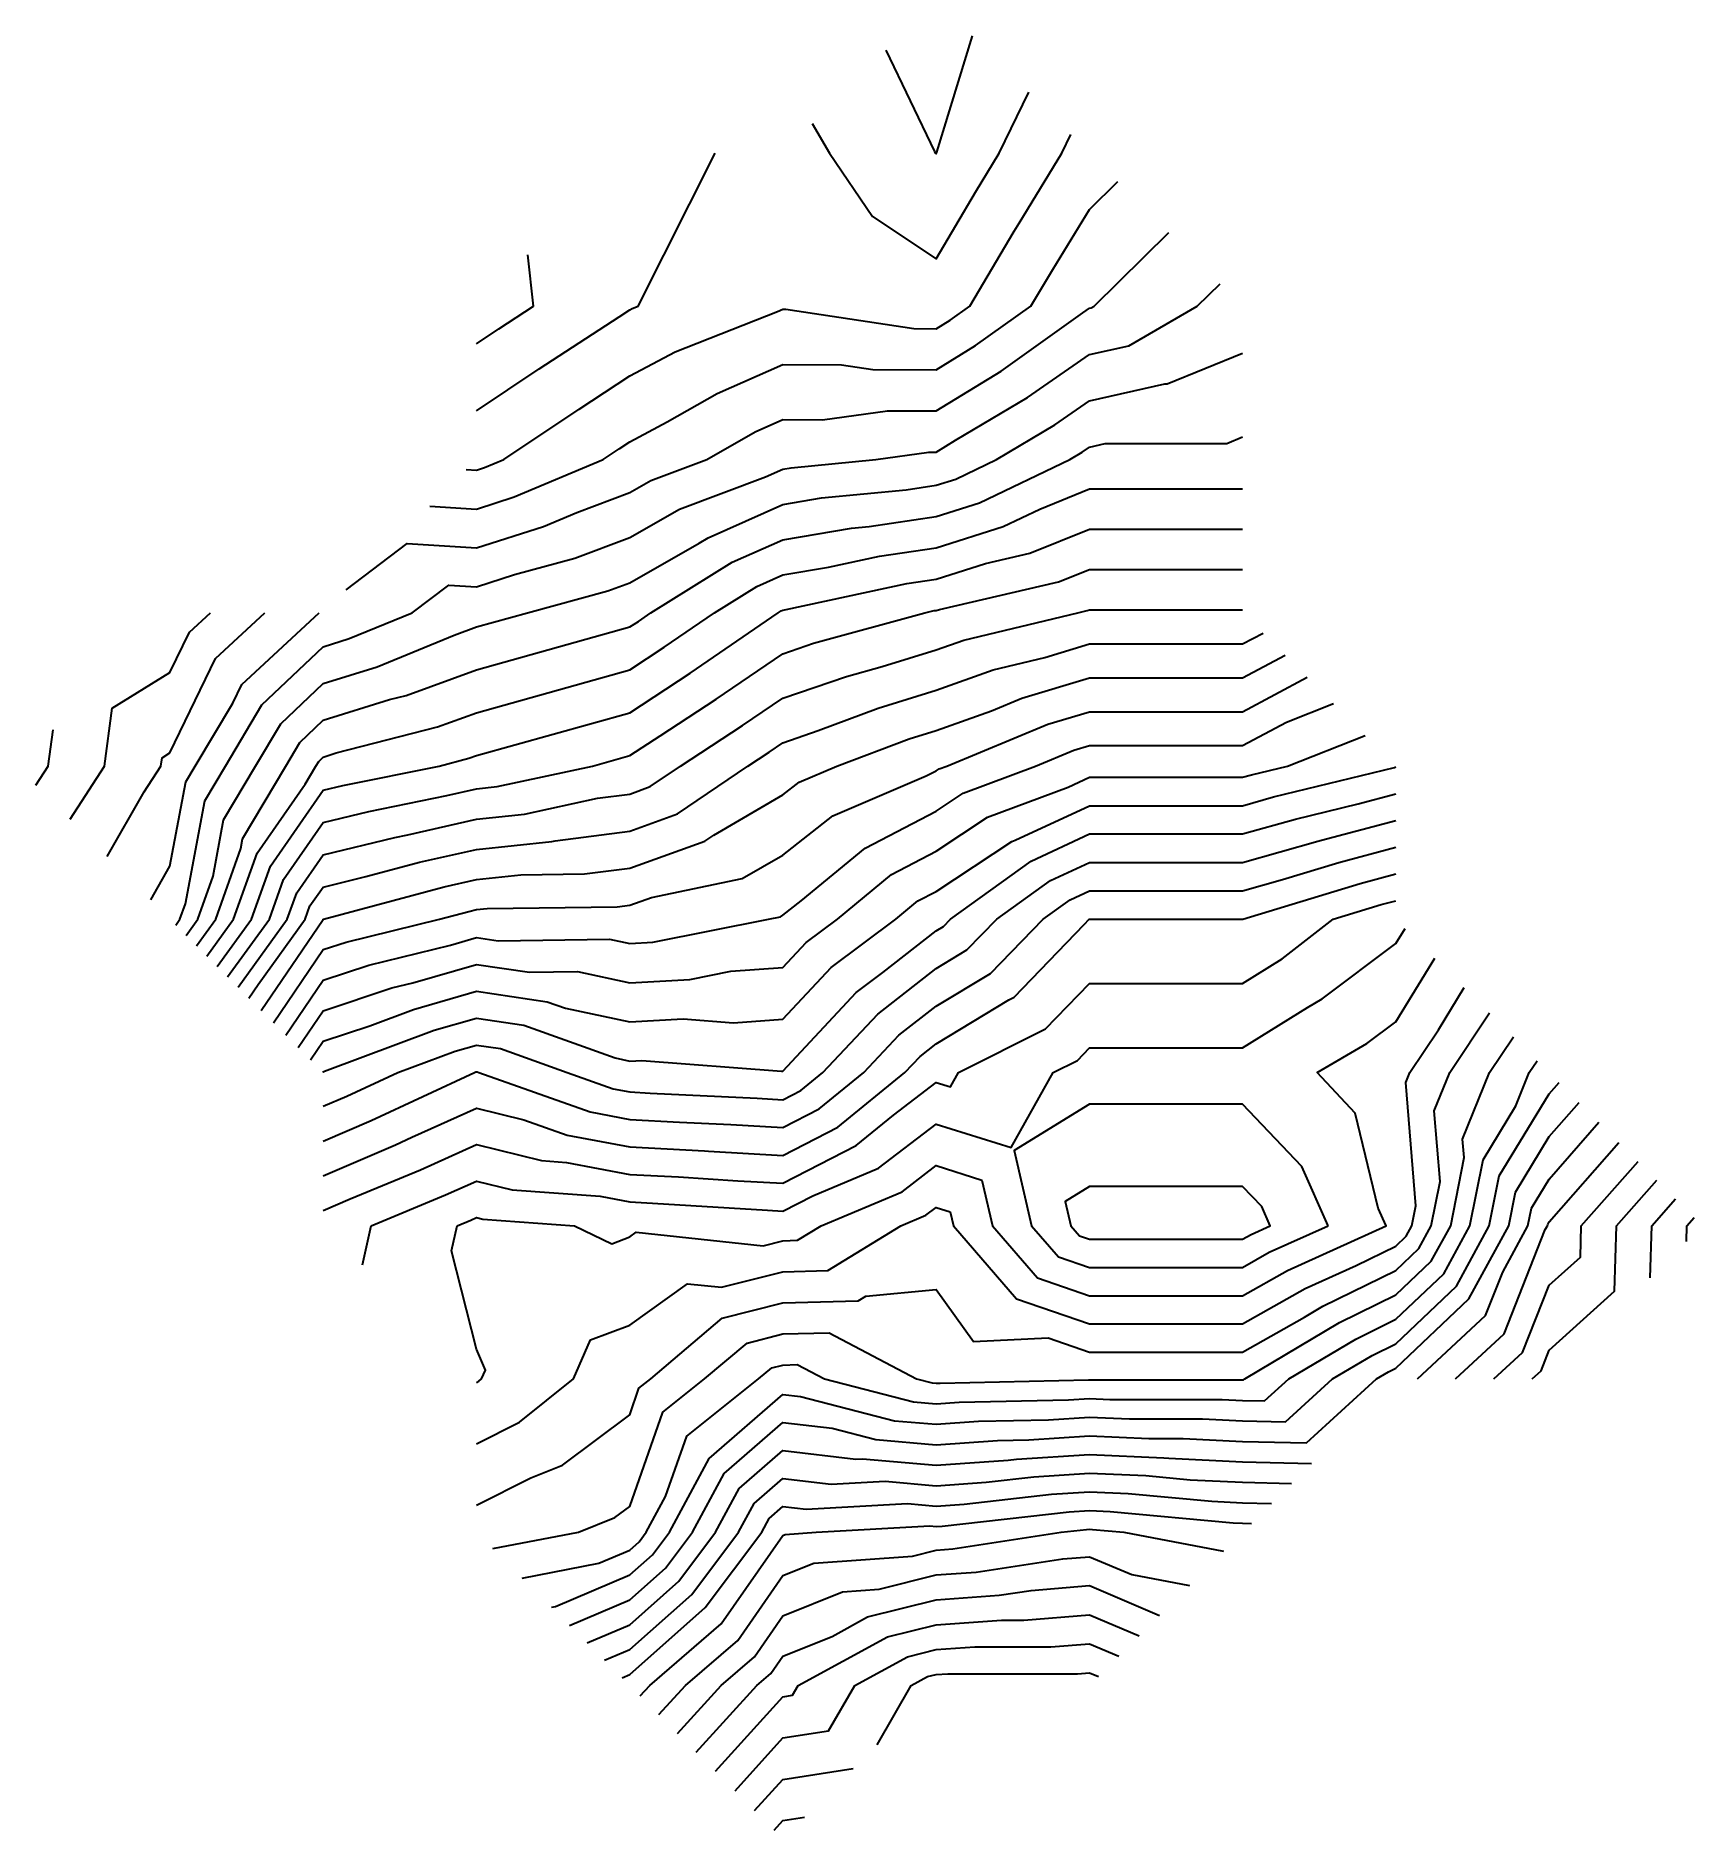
# Model space of a CAD drawing. Header units: inches. Extents: x 91.87194 to 91.87297, y 25.5562 to 25.55731.
import ezdxf

# ---------------------------------------------------------------- set-up
doc = ezdxf.new("R2010")
doc.units = ezdxf.units.IN
doc.header["$MEASUREMENT"] = 0
doc.layers.add('Contour_cartode1', color=7, linetype='Continuous', lineweight=30, true_color=0x8e00ab)

msp = doc.modelspace()

# ---------------------------------------------------------------- linework, layer by layer
at = {"layer": 'Contour_cartode1'}
for points, elevation in [([(91.8724675, 25.5573015), (91.8724976, 25.5572388), (91.8724982, 25.5572378), (91.8724984, 25.5572376), (91.8724986, 25.5572374), (91.8724988, 25.5572377), (91.8724988, 25.5572378), (91.8724991, 25.5572383), (91.872521, 25.5573102)], 1571), ([(91.872422, 25.557256), (91.8724327, 25.5572378), (91.8724593, 25.5571986), (91.8724986, 25.5571724), (91.8725229, 25.5572136), (91.8725376, 25.5572378), (91.8725558, 25.5572754)], 1572), ([(91.872208, 25.5570421), (91.8722143, 25.5570417), (91.8722193, 25.5570433), (91.8722312, 25.5570483), (91.8722778, 25.5570795), (91.8723091, 25.5571), (91.8723372, 25.5571149), (91.8724005, 25.5571397), (91.8724038, 25.5571412), (91.8724057, 25.5571412), (91.8724847, 25.5571292), (91.8724986, 25.5571291), (91.8725072, 25.5571344), (91.8725194, 25.5571431), (91.8725469, 25.5571895), (91.8725499, 25.5571944), (91.8725763, 25.5572378), (91.8725819, 25.5572493)], 1573), ([(91.8722143, 25.5570783), (91.8722531, 25.5571043), (91.8723026, 25.5571366), (91.8723091, 25.5571408), (91.8723105, 25.5571416), (91.8723142, 25.5571431), (91.872362, 25.5572378)], 1572), ([(91.8721855, 25.5570195), (91.8722143, 25.5570176), (91.8722375, 25.5570251), (91.8722926, 25.5570483), (91.8723025, 25.5570549), (91.8723091, 25.5570592), (91.8723322, 25.5570715), (91.8723631, 25.5570891), (91.8724038, 25.5571071), (91.87244, 25.5571068), (91.8724594, 25.5571039), (91.8724986, 25.5571037), (91.872523, 25.5571187), (91.8725572, 25.5571431), (91.8725707, 25.5571657), (91.8725934, 25.5572028), (91.872611, 25.5572202)], 1574), ([(91.8721336, 25.5569676), (91.8721715, 25.5569963), (91.8722143, 25.5569936), (91.8722557, 25.5570069), (91.8722764, 25.5570156), (91.8723091, 25.5570279), (91.8723221, 25.5570353), (91.8723567, 25.5570483), (91.8723867, 25.5570654), (91.8724038, 25.557073), (91.8724283, 25.5570728), (91.8724685, 25.5570784), (91.8724986, 25.5570783), (91.8725387, 25.557103), (91.8725892, 25.5571389), (91.8725934, 25.5571418), (91.8725944, 25.557142), (91.8725963, 25.5571431), (91.8726425, 25.5571887)], 1575), ([(91.8722143, 25.5571199), (91.8722282, 25.5571291), (91.8722495, 25.5571431), (91.872246, 25.5571748)], 1571), ([(91.8720283, 25.5567604), (91.8720309, 25.556764), (91.8720343, 25.5567735), (91.8720462, 25.5568372), (91.872059, 25.5568587), (91.8720816, 25.5568966), (91.8721195, 25.5569325), (91.8721356, 25.5569375), (91.8721746, 25.5569535), (91.8721972, 25.5569706), (91.8722143, 25.5569695), (91.8722379, 25.5569772), (91.8722752, 25.5569873), (91.8723091, 25.557), (91.8723399, 25.5570175), (91.872393, 25.5570375), (91.8724038, 25.5570423), (91.872409, 25.5570431), (91.8724612, 25.5570483), (91.872494, 25.5570529), (91.8724986, 25.5570529), (91.8725105, 25.5570602), (91.8725551, 25.5570866), (91.8725934, 25.5571132), (91.8726178, 25.5571186), (91.87266, 25.5571431), (91.8726742, 25.557157)], 1576), ([(91.8720347, 25.556754), (91.872042, 25.556764), (91.8720514, 25.5567906), (91.8720579, 25.5568255), (91.8720777, 25.5568587), (91.8720933, 25.5568849), (91.8721195, 25.5569098), (91.8721529, 25.5569201), (91.8722004, 25.5569397), (91.8722143, 25.5569447), (91.8722459, 25.5569535), (91.8722955, 25.556967), (91.8723091, 25.5569721), (91.8723521, 25.5569966), (91.8723575, 25.5569999), (91.8724038, 25.5570205), (91.8724276, 25.5570245), (91.87248, 25.5570296), (91.8724986, 25.5570324), (91.8725107, 25.5570362), (91.8725358, 25.5570483), (91.872572, 25.5570697), (91.8725934, 25.5570845), (91.8726401, 25.557095), (91.8726414, 25.557095), (91.8726881, 25.5571141)], 1577), ([(91.8720412, 25.5567476), (91.8720531, 25.556764), (91.8720685, 25.5568077), (91.8720696, 25.5568138), (91.8720963, 25.5568587), (91.872105, 25.5568733), (91.8721195, 25.556887), (91.8721605, 25.5568998), (91.8721707, 25.5569024), (91.8722143, 25.5569182), (91.8723091, 25.5569447), (91.8723144, 25.5569482), (91.8723222, 25.5569535), (91.8723725, 25.5569848), (91.8724038, 25.5569987), (91.8724463, 25.5570058), (91.8724572, 25.5570069), (91.8724986, 25.5570131), (91.8725254, 25.5570215), (91.8725812, 25.5570483), (91.8725889, 25.5570528), (91.8725934, 25.5570559), (91.8726032, 25.5570581), (91.8726783, 25.5570581), (91.8726881, 25.5570622)], 1578), ([(91.8720476, 25.5567411), (91.8720641, 25.556764), (91.8720786, 25.5568049), (91.8721083, 25.5568476), (91.872115, 25.5568587), (91.8721167, 25.5568616), (91.8721195, 25.5568643), (91.8721275, 25.5568668), (91.8721901, 25.5568829), (91.8722143, 25.5568917), (91.8723091, 25.5569182), (91.8723304, 25.5569322), (91.8723615, 25.5569535), (91.8723876, 25.5569697), (91.8724038, 25.5569769), (91.8724319, 25.5569816), (91.8724636, 25.5569885), (91.8724986, 25.5569937), (91.8725401, 25.5570068), (91.8725627, 25.5570176), (91.8725934, 25.5570301), (91.8726881, 25.5570301)], 1579), ([(91.872054, 25.5567347), (91.8720752, 25.556764), (91.8720868, 25.5567967), (91.8721195, 25.5568437), (91.8721316, 25.5568466), (91.8721912, 25.5568587), (91.8722096, 25.5568635), (91.8722143, 25.5568652), (91.8723091, 25.5568917), (91.8723464, 25.5569162), (91.8724009, 25.5569535), (91.8724027, 25.5569547), (91.8724038, 25.5569552), (91.8724058, 25.5569555), (91.8724805, 25.5569716), (91.8724986, 25.5569743), (91.872529, 25.5569839), (91.8725566, 25.5569903), (91.8725934, 25.5570052), (91.8726881, 25.5570052)], 1580), ([(91.8720604, 25.5567283), (91.8720863, 25.556764), (91.8720949, 25.5567886), (91.8721195, 25.5568238), (91.8721477, 25.5568306), (91.872196, 25.5568404), (91.8722143, 25.5568446), (91.8722271, 25.556846), (91.872286, 25.5568587), (91.8723091, 25.5568652), (91.8723278, 25.5568774), (91.8723625, 25.5569), (91.8724038, 25.5569281), (91.8724228, 25.5569346), (91.8724915, 25.5569535), (91.8724973, 25.5569548), (91.8724986, 25.556955), (91.8725007, 25.5569556), (91.8725743, 25.5569726), (91.8725934, 25.5569803), (91.8726881, 25.5569803)], 1581), ([(91.8720668, 25.5567219), (91.8720973, 25.556764), (91.8721031, 25.5567804), (91.8721195, 25.5568039), (91.8721637, 25.5568146), (91.8721718, 25.5568162), (91.8722143, 25.5568259), (91.872244, 25.556829), (91.8722892, 25.5568388), (91.8723091, 25.5568414), (91.8723218, 25.556846), (91.8723405, 25.5568587), (91.8723789, 25.5568837), (91.8724038, 25.5569006), (91.8724432, 25.5569141), (91.8724652, 25.5569202), (91.8724986, 25.5569305), (91.8725156, 25.5569366), (91.8725863, 25.5569535), (91.872592, 25.5569548), (91.8725934, 25.5569554), (91.8726881, 25.5569554)], 1582), ([(91.8719629, 25.5568258), (91.8719843, 25.5568587), (91.871989, 25.5568945), (91.8720247, 25.5569166), (91.8720368, 25.5569415), (91.8720497, 25.5569535)], 1573), ([(91.8719859, 25.5568028), (91.8720088, 25.5568428), (91.8720191, 25.5568587), (91.8720198, 25.5568637), (91.8720247, 25.5568668), (91.8720529, 25.5569253), (91.8720833, 25.5569535)], 1574), ([(91.8720129, 25.5567759), (91.8720247, 25.5567967), (91.8720345, 25.5568489), (91.8720404, 25.5568587), (91.8720636, 25.5568976), (91.8720691, 25.5569091), (91.872117, 25.5569535)], 1575), ([(91.8720735, 25.5567152), (91.8720792, 25.5567237), (91.8721084, 25.556764), (91.8721113, 25.5567722), (91.8721195, 25.5567839), (91.8721459, 25.5567904), (91.8721791, 25.5567992), (91.8722143, 25.5568072), (91.8722609, 25.5568121), (91.8722629, 25.5568125), (91.8723091, 25.5568185), (91.8723387, 25.5568291), (91.8723821, 25.5568587), (91.8723953, 25.5568673), (91.8724038, 25.5568731), (91.8724257, 25.5568806), (91.8724628, 25.5568945), (91.8724986, 25.5569056), (91.8725339, 25.5569182), (91.8725657, 25.5569259), (91.8725934, 25.5569342), (91.8726881, 25.5569342), (91.8727008, 25.5569409)], 1583), ([(91.8720811, 25.5567076), (91.8721194, 25.5567639), (91.8721195, 25.556764), (91.8721195, 25.556764), (91.8721195, 25.556764), (91.8721196, 25.5567641), (91.8721943, 25.556784), (91.8722143, 25.5567886), (91.8722417, 25.5567914), (91.8722811, 25.556792), (91.8723091, 25.5567956), (91.8723556, 25.5568122), (91.8723611, 25.556816), (91.8724038, 25.556841), (91.8724138, 25.5568488), (91.8724371, 25.5568587), (91.8724818, 25.5568755), (91.8724986, 25.5568807), (91.8725328, 25.5568929), (91.8725515, 25.5569006), (91.8725934, 25.5569132), (91.8726881, 25.5569132), (91.8727144, 25.5569273)], 1584), ([(91.8720888, 25.5567), (91.8721195, 25.5567452), (91.8721337, 25.5567498), (91.8721915, 25.556764), (91.8722095, 25.5567688), (91.8722143, 25.5567699), (91.8722209, 25.5567706), (91.8723014, 25.5567717), (91.8723091, 25.5567726), (91.8723226, 25.5567775), (91.8723787, 25.5567891), (91.8724038, 25.5568037), (91.8724347, 25.5568279), (91.8724925, 25.5568526), (91.8724986, 25.5568558), (91.8725004, 25.556857), (91.8725051, 25.5568587), (91.8725676, 25.5568846), (91.8725934, 25.5568923), (91.8726881, 25.5568923), (91.8727281, 25.5569136)], 1585), ([(91.8720964, 25.5566923), (91.8721195, 25.5567263), (91.8721478, 25.5567356), (91.8721983, 25.556748), (91.8722143, 25.5567526), (91.8722276, 25.5567507), (91.8722966, 25.5567516), (91.8723091, 25.5567489), (91.8723233, 25.5567497), (91.8723948, 25.556764), (91.8724023, 25.5567655), (91.8724038, 25.5567664), (91.8724151, 25.5567753), (91.8724546, 25.5568079), (91.8724986, 25.5568309), (91.8725153, 25.556842), (91.8725601, 25.5568587), (91.8725837, 25.5568685), (91.8725934, 25.5568714), (91.8726881, 25.5568714), (91.8727152, 25.5568858), (91.8727444, 25.5568973)], 1586), ([(91.8719418, 25.5568469), (91.8719494, 25.5568587), (91.8719524, 25.5568812)], 1572), ([(91.872104, 25.5566847), (91.8721195, 25.5567074), (91.872162, 25.5567215), (91.8721749, 25.5567246), (91.8722143, 25.556736), (91.872247, 25.5567312), (91.8722767, 25.5567316), (91.8723091, 25.5567247), (91.8723463, 25.5567267), (91.8723716, 25.5567318), (91.8724038, 25.5567341), (91.8724182, 25.5567496), (91.8724376, 25.556764), (91.872471, 25.5567916), (91.8724986, 25.5568061), (91.8725303, 25.556827), (91.8725803, 25.5568457), (91.8725934, 25.5568518), (91.8726881, 25.5568518), (91.8726936, 25.5568533), (91.8727158, 25.5568587), (91.872764, 25.5568777)], 1587), ([(91.8721117, 25.5566771), (91.8721195, 25.5566886), (91.8721484, 25.5566981), (91.8721753, 25.5567081), (91.8722143, 25.5567194), (91.8722581, 25.556713), (91.8722693, 25.556709), (91.8723091, 25.5567005), (91.8723421, 25.5567023), (91.8723732, 25.5566999), (91.8724038, 25.5567021), (91.8724337, 25.5567341), (91.8724737, 25.556764), (91.8724873, 25.5567753), (91.8724986, 25.5567812), (91.8725453, 25.556812), (91.8725475, 25.5568128), (91.8725934, 25.5568342), (91.8726881, 25.5568342), (91.8727073, 25.5568396), (91.8727821, 25.5568579), (91.8727829, 25.5568582)], 1588), ([(91.8721193, 25.5566694), (91.8721195, 25.5566697), (91.8721203, 25.55667), (91.8721882, 25.5566953), (91.8722143, 25.5567028), (91.8722436, 25.5566985), (91.8723001, 25.5566782), (91.8723091, 25.5566763), (91.8723165, 25.5566767), (91.872403, 25.55667), (91.8724038, 25.5566701), (91.8724491, 25.5567187), (91.8724657, 25.5567311), (91.8724986, 25.5567568), (91.8725031, 25.5567595), (91.8725075, 25.556764), (91.8725574, 25.5567999), (91.8725934, 25.5568167), (91.8726881, 25.5568167), (91.8727209, 25.5568259), (91.8727596, 25.5568354), (91.8727829, 25.5568416)], 1589), ([(91.8721195, 25.5566483), (91.8721341, 25.5566546), (91.8721656, 25.5566692), (91.8722011, 25.5566824), (91.8722143, 25.5566862), (91.8722291, 25.5566841), (91.8722704, 25.5566692), (91.8722989, 25.5566591), (91.8723091, 25.5566572), (91.8723218, 25.5566565), (91.8723879, 25.5566533), (91.8724038, 25.5566524), (91.8724149, 25.5566581), (91.8724285, 25.5566692), (91.8724625, 25.5567053), (91.8724986, 25.5567335), (91.8725176, 25.556745), (91.8725361, 25.556764), (91.8725694, 25.556788), (91.8725934, 25.5567991), (91.8726881, 25.5567991), (91.8727346, 25.5568123), (91.872737, 25.5568128), (91.8727829, 25.5568251)], 1590), ([(91.8721195, 25.5566268), (91.8721492, 25.5566396), (91.872213, 25.5566692), (91.8722139, 25.5566696), (91.8722143, 25.5566697), (91.8722147, 25.5566696), (91.8722158, 25.5566692), (91.8722846, 25.5566448), (91.8723091, 25.5566402), (91.8723398, 25.5566385), (91.8723716, 25.556637), (91.8724038, 25.5566352), (91.8724263, 25.5566467), (91.8724539, 25.5566692), (91.8724756, 25.5566922), (91.8724986, 25.5567102), (91.8725321, 25.5567305), (91.8725647, 25.556764), (91.8725814, 25.556776), (91.8725934, 25.5567816), (91.8726881, 25.5567816), (91.8727127, 25.5567885), (91.8727477, 25.5567991), (91.8727829, 25.5568085)], 1591), ([(91.8721195, 25.5566054), (91.8721642, 25.5566245), (91.8721743, 25.5566292), (91.8722143, 25.5566472), (91.8722435, 25.55664), (91.8722703, 25.5566305), (91.8723091, 25.5566232), (91.8723553, 25.5566207), (91.8723577, 25.5566205), (91.8724038, 25.5566179), (91.8724377, 25.5566354), (91.8724792, 25.5566692), (91.8724886, 25.5566792), (91.8724986, 25.556687), (91.8725436, 25.5567142), (91.8725468, 25.5567158), (91.8725901, 25.5567607), (91.8725933, 25.556764), (91.8725933, 25.556764), (91.8725934, 25.556764), (91.8726881, 25.556764), (91.8726882, 25.556764), (91.8727608, 25.5567861), (91.8727829, 25.556792)], 1592), ([(91.8721195, 25.5565839), (91.8721361, 25.556591), (91.8721797, 25.5566091), (91.8722143, 25.5566247), (91.8722545, 25.5566147), (91.8722699, 25.5566136), (91.8723091, 25.5566062), (91.8723392, 25.5566046), (91.872376, 25.5566022), (91.8724038, 25.5566007), (91.8724491, 25.556624), (91.8724722, 25.5566428), (91.8724986, 25.5566631), (91.8725075, 25.5566603), (91.8725125, 25.5566692), (91.8725663, 25.5566963), (91.8725934, 25.5567243), (91.8726881, 25.5567243), (91.8727126, 25.5567395), (91.8727441, 25.556764), (91.8727739, 25.556773), (91.8727829, 25.5567754)], 1593), ([(91.8721437, 25.5565503), (91.8721492, 25.5565744), (91.8721952, 25.5565935), (91.8722143, 25.5566021), (91.8722364, 25.5565966), (91.8722908, 25.5565927), (91.8723091, 25.5565893), (91.8723231, 25.5565885), (91.8723943, 25.556584), (91.8724038, 25.5565834), (91.8724224, 25.556593), (91.872463, 25.55661), (91.8724986, 25.5566373), (91.872545, 25.5566228), (91.8725709, 25.5566692), (91.8725859, 25.5566767), (91.8725934, 25.5566845), (91.8726881, 25.5566845), (91.8727283, 25.5567094), (91.8727374, 25.5567147), (91.8727829, 25.556749), (91.8727886, 25.5567583)], 1594), ([(91.8722143, 25.5564776), (91.8722157, 25.5564783), (91.8722174, 25.5564797), (91.8722198, 25.5564852), (91.8722143, 25.5564981), (91.8721988, 25.5565589), (91.8722023, 25.5565744), (91.8722108, 25.5565779), (91.8722143, 25.5565795), (91.8722183, 25.5565785), (91.8722749, 25.5565744), (91.872298, 25.5565633), (91.8723091, 25.5565675), (91.8723131, 25.5565704), (91.8723915, 25.5565621), (91.8724038, 25.5565652), (91.8724128, 25.5565655), (91.8724274, 25.5565744), (91.8724776, 25.5565954), (91.8724986, 25.5566116), (91.8725269, 25.5566027), (91.8725334, 25.5565744), (91.8725612, 25.5565423), (91.8725934, 25.5565312), (91.8726881, 25.5565312), (91.8727158, 25.5565468), (91.8727768, 25.5565744), (91.872772, 25.5565854), (91.8727577, 25.556644), (91.8727343, 25.5566692), (91.872765, 25.5566871), (91.8727829, 25.5567006), (91.8728069, 25.55674)], 1595), ([(91.8722143, 25.5564396), (91.8722409, 25.556453), (91.8722743, 25.5564797), (91.8722849, 25.5565038), (91.8723091, 25.5565129), (91.8723449, 25.5565386), (91.8723658, 25.5565364), (91.8724038, 25.556546), (91.8724315, 25.5565467), (91.8724768, 25.5565744), (91.8724922, 25.5565809), (91.8724986, 25.5565858), (91.8725073, 25.5565831), (91.8725093, 25.5565744), (91.8725483, 25.5565293), (91.8725934, 25.5565138), (91.8726881, 25.5565138), (91.8727269, 25.5565357), (91.8727584, 25.5565499), (91.8727829, 25.5565619), (91.8727893, 25.556568), (91.8727928, 25.5565744), (91.8727953, 25.5565868), (91.8727891, 25.556663), (91.8727916, 25.5566692), (91.8728093, 25.5566956), (91.8728252, 25.5567217)], 1596), ([(91.8722143, 25.5564016), (91.8722479, 25.5564185), (91.8722675, 25.5564264), (91.8723091, 25.5564575), (91.8723148, 25.5564739), (91.8723221, 25.5564797), (91.8723662, 25.5565173), (91.8724038, 25.5565268), (91.8724503, 25.556528), (91.8724551, 25.5565309), (91.8724986, 25.5565351), (91.8725217, 25.5565028), (91.8725679, 25.5565051), (91.8725934, 25.5564963), (91.8726881, 25.5564963), (91.8727264, 25.5565179), (91.8727378, 25.5565247), (91.8727829, 25.5565468), (91.8727971, 25.5565603), (91.8728048, 25.5565744), (91.8728102, 25.5566017), (91.8728066, 25.5566455), (91.8728162, 25.5566692), (91.8728409, 25.556706)], 1597), ([(91.8722244, 25.5563748), (91.8722773, 25.5563849), (91.8722999, 25.556394), (91.8723091, 25.5564009), (91.8723296, 25.5564591), (91.8723554, 25.5564797), (91.8723816, 25.5565019), (91.8724038, 25.5565076), (91.8724325, 25.5565083), (91.8724864, 25.5564797), (91.8724961, 25.5564772), (91.8724986, 25.556477), (91.8725011, 25.5564771), (91.8725928, 25.5564791), (91.8725934, 25.5564791), (91.8725939, 25.5564791), (91.8726876, 25.5564791), (91.8726881, 25.5564791), (91.8726887, 25.5564791), (91.8726894, 25.5564797), (91.872748, 25.5565146), (91.8727829, 25.5565317), (91.8728048, 25.5565525), (91.8728168, 25.5565744), (91.8728251, 25.5566166), (91.8728241, 25.556628), (91.8728408, 25.5566692), (91.8728556, 25.5566913)], 1598), ([(91.8722425, 25.5563566), (91.8722899, 25.5563657), (91.8723091, 25.5563738), (91.8723149, 25.556379), (91.8723193, 25.5563849), (91.8723312, 25.5564071), (91.8723444, 25.5564443), (91.8723888, 25.5564797), (91.8723969, 25.5564866), (91.8724038, 25.5564883), (91.8724127, 25.5564886), (91.8724295, 25.5564797), (91.8724845, 25.5564655), (91.8724986, 25.5564643), (91.8725129, 25.5564653), (91.8725805, 25.5564668), (91.8725934, 25.5564676), (91.872606, 25.556467), (91.8726755, 25.556467), (91.8726881, 25.5564664), (91.8727017, 25.5564661), (91.8727166, 25.5564797), (91.8727581, 25.5565044), (91.8727829, 25.5565166), (91.8728126, 25.5565448), (91.8728287, 25.5565744), (91.8728368, 25.5566153), (91.8728571, 25.5566486), (91.8728654, 25.5566692), (91.8728703, 25.5566765)], 1599), ([(91.8722607, 25.5563385), (91.8722631, 25.556339), (91.8723091, 25.5563585), (91.8723231, 25.5563709), (91.8723336, 25.5563849), (91.8723582, 25.5564306), (91.8724038, 25.5564701), (91.8724146, 25.5564689), (91.8724729, 25.5564539), (91.8724986, 25.5564517), (91.8725248, 25.5564535), (91.8725681, 25.5564544), (91.8725934, 25.556456), (91.8726181, 25.556455), (91.8726634, 25.556455), (91.8726881, 25.5564538), (91.8727146, 25.5564532), (91.8727437, 25.5564797), (91.8727683, 25.5564943), (91.8727829, 25.5565014), (91.8728203, 25.556537), (91.8728407, 25.5565744), (91.8728468, 25.5566053), (91.8728777, 25.556656), (91.8728839, 25.556663)], 1600), ([(91.8722719, 25.5563273), (91.8723091, 25.5563431), (91.8723312, 25.5563627), (91.8723479, 25.5563849), (91.8723674, 25.5564213), (91.8724038, 25.5564528), (91.8724343, 25.5564492), (91.8724612, 25.5564423), (91.8724986, 25.556439), (91.8725366, 25.5564417), (91.8725558, 25.5564421), (91.8725934, 25.5564445), (91.8726301, 25.5564429), (91.8726514, 25.5564429), (91.8726881, 25.5564411), (91.8727276, 25.5564402), (91.8727709, 25.5564797), (91.8727784, 25.5564841), (91.8727829, 25.5564863), (91.8728281, 25.5565293), (91.8728527, 25.5565744), (91.8728568, 25.5565953), (91.8728777, 25.5566296), (91.8728962, 25.5566507)], 1601), ([(91.8727962, 25.5564797), (91.8728384, 25.5565189), (91.8728491, 25.5565458), (91.8728646, 25.5565744), (91.8728668, 25.5565853), (91.8728777, 25.5566032), (91.8729085, 25.5566384)], 1602), ([(91.8728198, 25.5564797), (91.8728498, 25.5565075), (91.8728753, 25.5565721), (91.8728766, 25.5565744), (91.8728768, 25.5565753), (91.8728777, 25.5565768), (91.8729208, 25.556626)], 1603), ([(91.8728435, 25.5564797), (91.8728613, 25.5564961), (91.8728777, 25.5565377), (91.872897, 25.5565551), (91.8728975, 25.5565744), (91.8729327, 25.5566142)], 1604), ([(91.8728672, 25.5564797), (91.8728727, 25.5564847), (91.8728777, 25.5564974), (91.8729182, 25.5565339), (91.8729193, 25.5565744), (91.8729442, 25.5566027)], 1605), ([(91.8729402, 25.5565422), (91.8729411, 25.5565744), (91.8729558, 25.5565911)], 1606), ([(91.8729626, 25.5565646), (91.8729628, 25.5565744), (91.8729674, 25.5565795)], 1607), ([(91.8722827, 25.5563165), (91.8723091, 25.5563277), (91.8723394, 25.5563546), (91.8723621, 25.5563849), (91.8723767, 25.556412), (91.8724038, 25.5564355), (91.872449, 25.5564301), (91.8724531, 25.5564303), (91.8724986, 25.5564264), (91.8725432, 25.5564295), (91.8725482, 25.5564301), (91.8725934, 25.556433), (91.8726394, 25.5564309), (91.8726424, 25.5564307), (91.8726881, 25.5564285), (91.8727307, 25.5564275)], 1602), ([(91.8722935, 25.5563057), (91.8723091, 25.5563123), (91.8723475, 25.5563464), (91.8723764, 25.5563849), (91.872386, 25.5564027), (91.8724038, 25.5564182), (91.8724336, 25.5564146), (91.872467, 25.5564165), (91.8724986, 25.5564137), (91.8725296, 25.5564159), (91.872559, 25.5564192), (91.8725934, 25.5564214), (91.8726283, 25.5564199), (91.8726557, 25.5564174), (91.8726881, 25.5564158), (91.8727184, 25.5564151)], 1603), ([(91.8723043, 25.5562949), (91.8723091, 25.5562969), (91.8723557, 25.5563383), (91.8723907, 25.5563849), (91.8723953, 25.5563934), (91.8724038, 25.5564009), (91.8724181, 25.5563992), (91.8724808, 25.5564026), (91.8724986, 25.5564011), (91.872516, 25.5564023), (91.8725699, 25.5564084), (91.8725934, 25.5564099), (91.8726173, 25.5564088), (91.872669, 25.5564041), (91.8726881, 25.5564031), (91.872706, 25.5564027)], 1604), ([(91.8723155, 25.5562837), (91.8723214, 25.5562901), (91.8723657, 25.5563282), (91.8724038, 25.5563829), (91.8724052, 25.5563835), (91.8724244, 25.5563849), (91.8724947, 25.5563888), (91.8724986, 25.5563885), (91.8725024, 25.5563887), (91.8725808, 25.5563975), (91.8725934, 25.5563983), (91.8726062, 25.5563977), (91.8726823, 25.5563908), (91.8726881, 25.5563905), (91.8726936, 25.5563904)], 1605), ([(91.8723271, 25.5562721), (91.8723435, 25.5562901), (91.8723759, 25.556318), (91.8724038, 25.5563581), (91.872423, 25.5563658), (91.8724839, 25.5563702), (91.8724986, 25.5563738), (91.8725089, 25.5563746), (91.8725759, 25.5563849), (91.8725916, 25.5563866), (91.8725934, 25.5563868), (91.8725952, 25.5563867), (91.8726147, 25.5563849), (91.8726763, 25.5563731)], 1606), ([(91.8723387, 25.5562605), (91.8723656, 25.5562901), (91.8723862, 25.5563078), (91.8724038, 25.5563332), (91.8724407, 25.556348), (91.8724634, 25.5563497), (91.8724986, 25.5563585), (91.8725233, 25.5563602), (91.872577, 25.5563685), (91.8725934, 25.5563698), (91.8726195, 25.5563588), (91.8726552, 25.5563519)], 1607), ([(91.8723502, 25.5562489), (91.8723877, 25.5562901), (91.8723964, 25.5562976), (91.8724038, 25.5563083), (91.8724343, 25.5563205), (91.8724562, 25.5563325), (91.8724986, 25.5563431), (91.8725376, 25.5563459), (91.8725574, 25.5563489), (91.8725934, 25.5563519), (91.8726367, 25.5563335)], 1608), ([(91.8723621, 25.5562371), (91.8724038, 25.5562832), (91.8724098, 25.5562841), (91.8724133, 25.5562901), (91.8724685, 25.5563202), (91.8724986, 25.5563277), (91.872539, 25.5563306), (91.8725529, 25.5563306), (91.8725934, 25.5563339), (91.8726241, 25.5563209)], 1609), ([(91.8723742, 25.556225), (91.8724038, 25.5562577), (91.8724319, 25.556262), (91.8724482, 25.5562901), (91.8724809, 25.5563079), (91.8724986, 25.5563123), (91.8725225, 25.556314), (91.8725695, 25.556314), (91.8725934, 25.556316), (91.8726115, 25.5563083)], 1610), ([(91.872462, 25.5562535), (91.8724832, 25.5562901), (91.8724932, 25.5562956), (91.8724986, 25.5562969), (91.8725059, 25.5562974), (91.8725861, 25.5562974), (91.8725934, 25.556298), (91.8725989, 25.5562957)], 1611), ([(91.8723863, 25.5562128), (91.8724038, 25.5562321), (91.8724473, 25.5562388)], 1611), ([(91.8723985, 25.5562007), (91.8724038, 25.5562066), (91.8724171, 25.5562087)], 1612)]:
    msp.add_lwpolyline(points, dxfattribs=dict(at, elevation=elevation))
for points, elevation in [([(91.872741, 25.5565744), (91.8727248, 25.5566111), (91.8726881, 25.5566497), (91.8725934, 25.5566497), (91.8725468, 25.556621), (91.8725576, 25.5565744), (91.8725742, 25.5565553), (91.8725934, 25.5565487), (91.8726881, 25.5565487), (91.8727046, 25.556558)], 1594), ([(91.8726881, 25.5565988), (91.8725934, 25.5565988), (91.8725783, 25.5565895), (91.8725818, 25.5565744), (91.8725872, 25.5565682), (91.8725934, 25.5565661), (91.8726881, 25.5565661), (91.8726935, 25.5565691), (91.8727052, 25.5565744), (91.8727, 25.5565863)], 1593)]:
    msp.add_lwpolyline(points, close=True, dxfattribs=dict(at, elevation=elevation))

doc.saveas('drawing.dxf')
